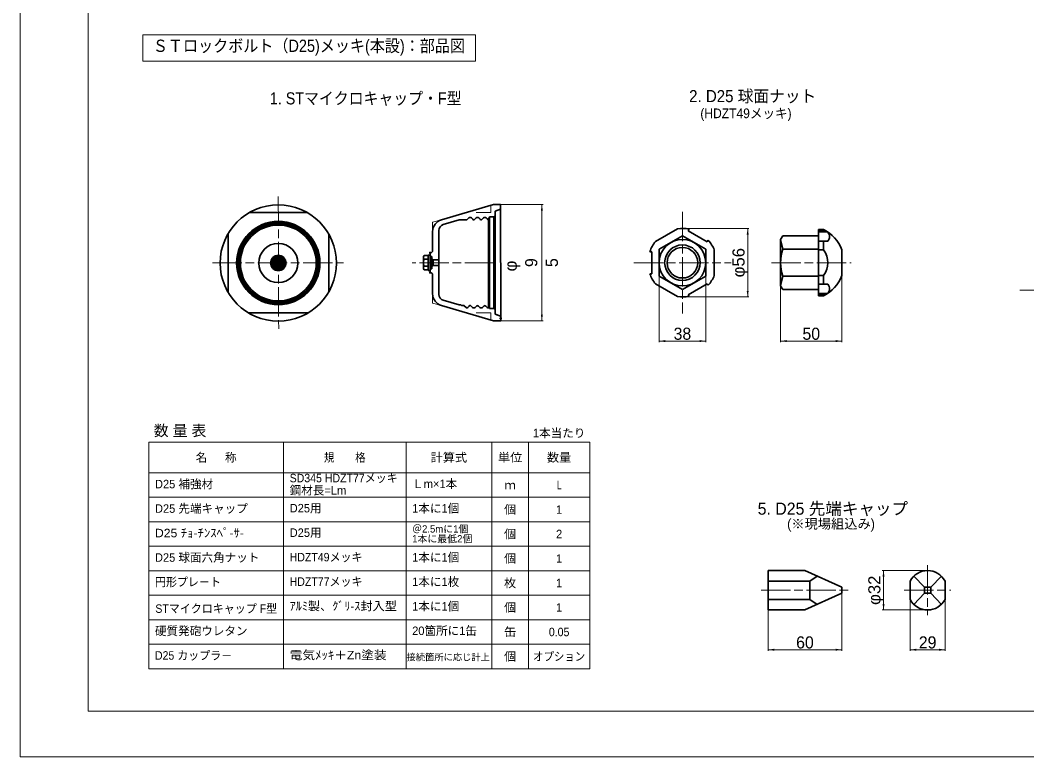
# Model space of a CAD drawing. Units: millimetres at full size, sheet at 1:2. Extents: x 2145 to 3827, y 960 to 2148.
# Drawn here: x 2145 to 2967, y 960 to 1562 of the extents above; entities that cross this region are included whole.
import ezdxf
from ezdxf.enums import TextEntityAlignment as Align

# ---------------------------------------------------------------- set-up
doc = ezdxf.new("R2010")
doc.units = ezdxf.units.MM
doc.header["$LTSCALE"] = 2
doc.header["$PDMODE"] = 32
doc.header["$PDSIZE"] = 1
for name, pattern in [('CHAIN', [18.5, 12, -1.5, 3.5, -1.5]), ('CHAIN_DOUBLE_DASH', [23.5, 12, -1.5, 3.5, -1.5, 3.5, -1.5]), ('DASHED_SPACED', [12, 6, -6])]:
    doc.linetypes.add(name, pattern=pattern)
for name, color, linetype, lineweight in [('1外形線', 7, 'Continuous', 35), ('3隠れ線', 2, 'DASHED_SPACED', 13), ('4中心線', 1, 'CHAIN', 15), ('5想像線', 6, 'CHAIN_DOUBLE_DASH', 13), ('6寸法線', 4, 'Continuous', 13), ('7 枠・タイトル', 7, 'Continuous', 13), ('8 数量表', 7, 'Continuous', 13), ('Defpoints_2', 7, 'Continuous', 13)]:
    doc.layers.add(name, color=color, linetype=linetype, lineweight=lineweight)
doc.styles.add('ＭＳ Ｐゴシック', font='')
doc.styles.get('ＭＳ Ｐゴシック').set_extended_font_data('MS PGothic')

# ---------------------------------------------------------------- blocks, each defined once
blk = doc.blocks.new('filled_arrow')
at = {"color": 0, "linetype": 'Continuous', "lineweight": -2}
blk.add_solid([(7.5, 1.25), (0, 0), (7.5, -1.25)], dxfattribs=at)

msp = doc.modelspace()

# ---------------------------------------------------------------- hatches: boundary and pattern name
at = {"layer": '1外形線'}
h = msp.add_hatch(dxfattribs=at)
h.set_pattern_fill('USER', color=256, style=0, pattern_type=2)
h.set_pattern_definition([(45, (2791.972, 1167.351), (-0.35355, 0.35355), [])])
h.paths.add_polyline_path([(2361.329, 1363.258), (2358.617, 1358.562, -0.26795), (2358.184, 1358.312), (2355.653, 1358.312), (2352.762, 1358.312, -0.26795), (2352.329, 1358.562), (2349.617, 1363.258, -0.27234), (2349.621, 1363.765), (2349.621, 1363.765), (2352.329, 1368.454, -0.26795), (2352.762, 1368.704), (2355.622, 1368.704), (2358.184, 1368.704, -0.26795), (2358.617, 1368.454), (2361.324, 1363.765), (2361.324, 1363.765, -0.27234)])

# ---------------------------------------------------------------- linework, layer by layer
for p, q in [((2531.249, 1411.265), (2488.708, 1398.852)), ((2537.035, 1411.265), (2531.249, 1411.265)), ((2537.035, 1407.44), (2532.435, 1405.765)), ((2532.435, 1405.765), (2532.435, 1402.265)), ((2537.035, 1407.44), (2537.035, 1411.265)), ((2537.035, 1407.44), (2537.042, 1320.089)), ((2379.013, 1404.765), (2331.933, 1404.765)), ((2503.199, 1398.765), (2490.111, 1394.939)), ((2509.035, 1398.765), (2503.199, 1398.765)), ((2509.852, 1399.178), (2510.972, 1400.314)), ((2514.228, 1399.188), (2513.117, 1400.314)), ((2515.861, 1399.188), (2516.981, 1400.323)), ((2520.237, 1399.197), (2519.126, 1400.323)), ((2521.87, 1399.197), (2522.991, 1400.333)), ((2526.247, 1399.206), (2525.135, 1400.333)), ((2528.035, 1401.015), (2527.035, 1400.015)), ((2527.035, 1400.015), (2527.035, 1398.784)), ((2527.035, 1327.515), (2527.035, 1398.784)), ((2528.035, 1401.265), (2531.435, 1401.265)), ((2528.035, 1401.015), (2528.035, 1401.265)), ((2528.035, 1401.015), (2528.035, 1326.515)), ((2532.435, 1402.265), (2531.435, 1401.265)), ((2531.447, 1326.265), (2531.435, 1401.265)), ((2532.435, 1402.265), (2532.441, 1325.26)), ((2481.514, 1389.208), (2481.514, 1373.765)), ((2486.514, 1390.14), (2486.514, 1363.765)), ((2663.429, 1381.083), (2681.429, 1391.475)), ((2690.135, 1389.913), (2690.892, 1391.225)), ((2705.723, 1380.913), (2690.135, 1389.913)), ((2796.647, 1390.763), (2796.647, 1336.763)), ((2796.647, 1390.763), (2800.647, 1390.763)), ((2796.647, 1390.308), (2801.547, 1390.308)), ((2800.647, 1390.308), (2800.647, 1390.763)), ((2314.636, 1339.246), (2314.636, 1387.77)), ((2396.636, 1339.806), (2396.636, 1387.211)), ((2666.429, 1374.732), (2685.429, 1385.702)), ((2685.429, 1385.702), (2704.429, 1374.732)), ((2705.723, 1380.913), (2706.48, 1382.225)), ((2767.344, 1385.702), (2765.647, 1382.763)), ((2765.647, 1382.763), (2765.647, 1344.763)), ((2765.647, 1382.763), (2767.344, 1374.732)), ((2767.344, 1385.702), (2796.647, 1385.702)), ((2796.647, 1389.047), (2803.716, 1389.047)), ((2796.647, 1381.308), (2804.191, 1381.308)), ((2800.647, 1374.155), (2800.647, 1381.308)), ((2660.429, 1372.763), (2658.915, 1372.763)), ((2660.429, 1372.763), (2660.429, 1354.763)), ((2666.429, 1374.732), (2666.429, 1352.793)), ((2704.429, 1374.732), (2704.429, 1352.793)), ((2711.429, 1374.155), (2711.429, 1353.37)), ((2767.344, 1374.732), (2796.647, 1374.732)), ((2796.647, 1374.155), (2800.647, 1374.155)), ((2815.647, 1374.331), (2815.647, 1353.194)), ((2352.329, 1368.454), (2349.617, 1363.758)), ((2349.617, 1363.758), (2352.329, 1368.454)), ((2358.184, 1368.704), (2352.762, 1368.704)), ((2361.329, 1363.758), (2358.617, 1368.454)), ((2473.914, 1368.095), (2473.914, 1359.435)), ((2477.914, 1369.539), (2474.714, 1369.539)), ((2477.914, 1366.652), (2474.714, 1366.652)), ((2477.914, 1357.515), (2477.914, 1370.015)), ((2477.914, 1370.015), (2479.514, 1370.015)), ((2477.914, 1369.539), (2477.914, 1357.992)), ((2479.514, 1355.765), (2479.514, 1371.765)), ((2479.514, 1370.015), (2479.514, 1357.515)), ((2480.914, 1368.765), (2479.514, 1368.765)), ((2486.514, 1366.152), (2479.514, 1366.152)), ((2480.914, 1368.765), (2480.914, 1363.765)), ((2482.027, 1366.152), (2480.914, 1367.266)), ((2482.027, 1366.152), (2482.027, 1363.766)), ((2349.617, 1363.258), (2352.329, 1358.562)), ((2352.762, 1358.312), (2358.184, 1358.312)), ((2358.617, 1358.562), (2361.329, 1363.258)), ((2477.914, 1360.879), (2474.714, 1360.879)), ((2477.914, 1357.992), (2474.714, 1357.992)), ((2479.514, 1357.515), (2477.914, 1357.515)), ((2486.514, 1361.379), (2479.514, 1361.378)), ((2480.914, 1358.765), (2479.514, 1358.765)), ((2480.914, 1358.765), (2480.914, 1363.765)), ((2482.027, 1361.379), (2480.914, 1360.265)), ((2482.027, 1361.379), (2482.027, 1363.765)), ((2486.514, 1337.894), (2486.514, 1363.765)), ((2481.514, 1338.322), (2481.514, 1353.765)), ((2660.429, 1354.763), (2658.915, 1354.763)), ((2666.429, 1352.793), (2685.429, 1341.823)), ((2685.429, 1341.823), (2704.429, 1352.793)), ((2765.647, 1344.763), (2767.344, 1352.793)), ((2767.344, 1352.793), (2796.647, 1352.793)), ((2796.647, 1353.37), (2800.647, 1353.37)), ((2800.647, 1346.217), (2800.647, 1353.37)), ((2681.429, 1336.05), (2663.429, 1346.442)), ((2690.135, 1337.612), (2705.723, 1346.612)), ((2705.723, 1346.612), (2706.48, 1345.301)), ((2767.344, 1341.823), (2765.647, 1344.763)), ((2767.344, 1341.823), (2796.647, 1341.823)), ((2796.647, 1346.217), (2804.191, 1346.217)), ((2503.199, 1329.269), (2490.111, 1333.095)), ((2690.135, 1337.612), (2690.892, 1336.301)), ((2796.647, 1338.478), (2803.716, 1338.478)), ((2796.647, 1337.217), (2801.547, 1337.217)), ((2796.647, 1336.763), (2800.647, 1336.763)), ((2800.647, 1336.763), (2800.647, 1337.217)), ((2531.326, 1316.243), (2488.708, 1328.724)), ((2504.458, 1329.269), (2503.199, 1329.269)), ((2505.035, 1328.765), (2504.458, 1329.269)), ((2507.035, 1328.765), (2505.035, 1328.765)), ((2507.071, 1328.765), (2509.035, 1326.775)), ((2511.219, 1328.352), (2510.108, 1327.226)), ((2512.852, 1328.352), (2513.972, 1327.217)), ((2517.228, 1328.343), (2516.117, 1327.217)), ((2518.861, 1328.343), (2519.981, 1327.207)), ((2523.237, 1328.334), (2522.126, 1327.207)), ((2524.87, 1328.334), (2525.991, 1327.198)), ((2527.035, 1327.515), (2527.035, 1326.747)), ((2528.035, 1326.515), (2527.035, 1327.515)), ((2528.035, 1326.265), (2528.035, 1326.515)), ((2528.035, 1326.265), (2531.435, 1326.265)), ((2532.435, 1325.265), (2531.435, 1326.265)), ((2532.441, 1325.272), (2531.441, 1326.272)), ((2532.441, 1321.772), (2532.441, 1325.272)), ((2379.892, 1322.765), (2331.054, 1322.765)), ((2537.042, 1316.272), (2531.255, 1316.272)), ((2537.014, 1316.243), (2531.326, 1316.243)), ((2537.035, 1320.091), (2532.435, 1321.765)), ((2537.042, 1320.098), (2532.441, 1321.772)), ((2537.042, 1320.098), (2537.042, 1316.272)), ((2755.484, 1112.288), (2785.484, 1112.288)), ((2755.484, 1112.288), (2755.484, 1080.088)), ((2785.484, 1112.288), (2815.484, 1098.688)), ((2755.484, 1103.681), (2789.484, 1103.681)), ((2789.484, 1103.681), (2795.484, 1107.755)), ((2789.484, 1103.681), (2789.484, 1088.695)), ((2871.396, 1103.681), (2871.396, 1088.695)), ((2874.447, 1107.755), (2883.146, 1098.688)), ((2888.146, 1098.688), (2896.845, 1107.755)), ((2899.896, 1103.681), (2899.896, 1088.695)), ((2815.484, 1093.688), (2785.484, 1080.088)), ((2815.484, 1098.688), (2815.484, 1093.688)), ((2883.146, 1093.688), (2874.447, 1084.621)), ((2883.146, 1098.688), (2883.146, 1093.688)), ((2888.146, 1098.688), (2883.146, 1098.688)), ((2888.146, 1093.688), (2883.146, 1093.688)), ((2888.146, 1098.688), (2888.146, 1093.688)), ((2888.146, 1093.688), (2896.845, 1084.621)), ((2755.484, 1088.695), (2789.484, 1088.695)), ((2789.484, 1088.695), (2795.484, 1084.621)), ((2755.484, 1080.088), (2785.484, 1080.088))]:
    msp.add_line(p, q, dxfattribs=at)
for centre, radius in [((2355.473, 1363.508), 47.5), ((2355.473, 1363.508), 33.986), ((2355.473, 1363.508), 33.557), ((2355.473, 1363.508), 33.237), ((2355.473, 1363.508), 33), ((2355.473, 1363.508), 32.687), ((2355.473, 1363.508), 32.03), ((2355.473, 1363.508), 30.973), ((2685.429, 1363.763), 19), ((2355.473, 1363.508), 16), ((2685.429, 1363.763), 14.5), ((2685.429, 1363.763), 12.5), ((2355.473, 1363.508), 6.25)]:
    msp.add_circle(centre, radius, dxfattribs=at)
for centre, radius, start, end in [((2491.514, 1389.254), 10, 106.29556, 180.00002), ((2509.035, 1399.756), 1, 270.00002, 324.72163), ((2512.045, 1399.265), 1.5, 44.3639, 135.63615), ((2515.045, 1399.765), 1, 215.27842, 324.72163), ((2518.054, 1399.275), 1.5, 44.3639, 135.63615), ((2521.054, 1399.775), 1, 215.27842, 324.72163), ((2524.063, 1399.284), 1.5, 44.3639, 135.63615), ((2527.063, 1399.784), 1, 215.27842, 268.422), ((2491.514, 1390.14), 5, 106.29556, 180.00002), ((2685.429, 1363.763), 28, 78.74934, 98.21321), ((2787.57, 1363.763), 30, 20.62761, 64.15807), ((2685.429, 1363.763), 28, 141.78679, 161.25066), ((2685.429, 1363.763), 28, 21.78679, 41.25066), ((2800.146, 1384.944), 5.439, 318.04281, 48.97274), ((2479.514, 1373.765), 2, 270.00002, 0.00002), ((2801.873, 1363.763), 36.23, 162.37535, 197.62465), ((2787.003, 1363.763), 17.151, 322.70509, 37.29491), ((2352.762, 1368.204), 0.5, 90, 150), ((2358.184, 1368.204), 0.5, 30, 90), ((2475.616, 1368.095), 1.702, 122.00463, 237.99542), ((2479.522, 1363.765), 5.608, 149.02091, 210.97913), ((2350.05, 1363.508), 0.5, 150, 210), ((2352.762, 1358.812), 0.5, 210, 270), ((2358.184, 1358.812), 0.5, 270, 330), ((2360.896, 1363.508), 0.5, 330, 30), ((2475.616, 1359.435), 1.702, 122.00463, 237.99542), ((2479.514, 1353.765), 2, 0.00002, 90.00002), ((2685.429, 1363.763), 28, 198.74934, 218.21321), ((2685.429, 1363.763), 28, 318.74934, 338.21321), ((2787.57, 1363.763), 30, 295.84193, 339.37239), ((2800.146, 1342.581), 5.439, 311.02726, 41.95719), ((2491.514, 1338.322), 10, 180.00002, 253.70448), ((2491.514, 1337.894), 5, 180.00002, 253.70448), ((2685.429, 1363.763), 28, 261.78679, 281.25066), ((2509.035, 1328.275), 1.5, 270.00002, 315.63615), ((2512.035, 1327.775), 1, 35.27842, 144.72163), ((2515.045, 1328.265), 1.5, 224.3639, 315.63615), ((2518.045, 1327.765), 1, 35.27842, 144.72163), ((2521.054, 1328.256), 1.5, 224.3639, 315.63615), ((2524.054, 1327.756), 1, 35.27842, 144.72163), ((2527.063, 1328.247), 1.5, 224.3639, 268.94808), ((2885.646, 1096.188), 16.1, 27.73701, 152.26299), ((2885.646, 1096.188), 16.1, 207.73701, 332.26299)]:
    msp.add_arc(centre, radius, start, end, dxfattribs=at)
for p in [(2479.514, 1371.765), (2479.514, 1355.765), (2537.014, 1318.243)]:
    msp.add_point(p, dxfattribs=at)
at = {"layer": '3隠れ線'}
for p, q in [((2529.035, 1404.742), (2529.035, 1410.618)), ((2529.035, 1404.742), (2508.893, 1404.742)), ((2529.035, 1322.765), (2509.054, 1322.765)), ((2529.035, 1322.765), (2529.035, 1316.912)), ((2529.041, 1322.795), (2529.042, 1316.918))]:
    msp.add_line(p, q, dxfattribs=at)
at = {"layer": '4中心線'}
for p, q in [((2355.473, 1417.861), (2355.8, 1309.817)), ((2685.429, 1405.263), (2685.429, 1322.263)), ((2301.743, 1363.765), (2408.652, 1363.765)), ((2531.847, 1363.765), (2464.703, 1363.765)), ((2645.728, 1363.763), (2725.13, 1363.763)), ((2758.087, 1363.763), (2823.275, 1363.763)), ((2960.866, 1341.212), (3143.929, 1341.212)), ((2885.646, 1116.63), (2885.646, 1075.746)), ((2749.703, 1096.188), (2822.074, 1096.188)), ((2866.566, 1096.188), (2904.725, 1096.188))]:
    msp.add_line(p, q, dxfattribs=at)
at = {"layer": '5想像線'}
for p, q in [((2481.514, 1396.749), (2488.708, 1398.852)), ((2481.514, 1389.208), (2481.514, 1396.749)), ((2481.514, 1338.322), (2481.514, 1330.827)), ((2481.514, 1330.827), (2488.708, 1328.724))]:
    msp.add_line(p, q, dxfattribs=at)
at = {"layer": '6寸法線'}
for p, q in [((2531.311, 1411.288), (2571.696, 1411.288)), ((2570.696, 1411.288), (2570.696, 1316.288)), ((2685.492, 1391.763), (2739.735, 1391.763)), ((2738.735, 1391.763), (2738.735, 1335.763)), ((2666.429, 1352.73), (2666.429, 1298.735)), ((2704.429, 1352.73), (2704.429, 1298.735)), ((2815.647, 1353.131), (2815.647, 1298.735)), ((2765.647, 1344.7), (2765.647, 1298.735)), ((2685.492, 1335.763), (2739.735, 1335.763)), ((2531.311, 1316.288), (2571.696, 1316.288)), ((2666.429, 1299.735), (2704.429, 1299.735)), ((2765.647, 1299.735), (2815.647, 1299.735)), ((2885.583, 1112.288), (2848.645, 1112.288)), ((2849.645, 1112.288), (2849.645, 1080.088)), ((2815.484, 1093.626), (2815.484, 1046.606)), ((2871.396, 1088.632), (2871.396, 1046.606)), ((2899.896, 1088.632), (2899.896, 1046.606)), ((2755.484, 1080.176), (2755.484, 1046.606)), ((2885.583, 1080.088), (2848.645, 1080.088)), ((2755.484, 1047.606), (2815.484, 1047.606)), ((2871.396, 1047.606), (2899.896, 1047.606))]:
    msp.add_line(p, q, dxfattribs=at)
at = {"layer": '7 枠・タイトル'}
for p, q in [((2200.351, 997.324), (2200.351, 2110.876)), ((2244.904, 1550.016), (2516.365, 1550.016)), ((2244.904, 1550.016), (2244.904, 1528.444)), ((2516.365, 1550.016), (2516.365, 1528.444)), ((2244.904, 1528.444), (2516.365, 1528.444)), ((3771.047, 997.324), (2200.351, 997.324))]:
    msp.add_line(p, q, dxfattribs=at)
at = {"layer": '8 数量表'}
for p, q in [((2249.769, 1217.127), (2249.769, 1032.127)), ((2249.769, 1217.127), (2609.769, 1217.127)), ((2359.769, 1217.127), (2359.769, 1032.127)), ((2459.769, 1217.127), (2459.769, 1032.127)), ((2529.769, 1217.127), (2529.769, 1032.127)), ((2559.769, 1217.127), (2559.769, 1032.127)), ((2609.769, 1217.127), (2609.769, 1032.127)), ((2249.769, 1192.127), (2609.769, 1192.127)), ((2249.769, 1172.127), (2609.769, 1172.127)), ((2249.769, 1152.127), (2609.769, 1152.127)), ((2249.769, 1132.127), (2609.769, 1132.127)), ((2249.769, 1112.127), (2609.769, 1112.127)), ((2249.769, 1092.127), (2609.769, 1092.127)), ((2249.769, 1072.127), (2609.769, 1072.127)), ((2249.769, 1072.127), (2609.769, 1072.127)), ((2249.769, 1052.127), (2609.769, 1052.127)), ((2249.769, 1052.127), (2609.769, 1052.127)), ((2249.769, 1032.127), (2609.769, 1032.127))]:
    msp.add_line(p, q, dxfattribs=at)
at = {"layer": 'Defpoints_2'}
msp.add_lwpolyline([(2144.699, 960.1), (3826.699, 960.1), (3826.699, 2148.1), (2144.699, 2148.1)], close=True, dxfattribs=at)

# ---------------------------------------------------------------- block references
at = {"layer": '6寸法線', "xscale": 0.667, "yscale": 0.667}
for p, rotation in [((2570.696, 1411.288), 270), ((2738.735, 1391.763), 270), ((2738.735, 1335.763), 90), ((2570.696, 1316.288), 90), ((2704.429, 1299.735), 180), ((2815.647, 1299.735), 180), ((2849.645, 1112.288), 270), ((2849.645, 1080.088), 90), ((2815.484, 1047.606), 180), ((2899.896, 1047.606), 180)]:
    msp.add_blockref('filled_arrow', p, dxfattribs=dict(at, rotation=rotation))
for p in [(2666.429, 1299.735), (2765.647, 1299.735), (2755.484, 1047.606), (2871.396, 1047.606)]:
    msp.add_blockref('filled_arrow', p, dxfattribs=at)

# ---------------------------------------------------------------- texts
at = {"layer": '6寸法線', "style": 'ＭＳ Ｐゴシック', "width": 1.05}
for s, p in [('φ56', (2731.229, 1363.763)), ('φ32', (2842.139, 1096.188))]:
    msp.add_text(s, height=9.897, rotation=90, dxfattribs=at).set_placement(p, align=Align.MIDDLE_CENTER)
msp.add_text('φ', height=9.897, rotation=90, dxfattribs=at).set_placement((2553.141, 1356.613), align=Align.BOTTOM_LEFT)
at = {"layer": '6寸法線', "style": 'ＭＳ Ｐゴシック'}
for s, p in [('9', (2569.941, 1360.201)), ('5', (2586.741, 1360.201))]:
    msp.add_text(s, height=9.897, rotation=90, dxfattribs=at).set_placement(p, align=Align.BOTTOM_LEFT)
for s, p in [('38', (2685.429, 1305.735)), ('50', (2790.647, 1305.735)), ('60', (2785.484, 1053.606)), ('29', (2885.646, 1053.606))]:
    msp.add_text(s, height=9.897, dxfattribs=at).set_placement(p, align=Align.MIDDLE_CENTER)
at = {"layer": '7 枠・タイトル', "style": 'ＭＳ Ｐゴシック'}
for s, height, width, p in [('ＳＴロックボルト（D25)メッキ(本設)：部品図', 10.02, 0.9, (2253.088, 1532.925)), ('1. STマイクロキャップ・F型', 9.897, 0.9, (2348.635, 1490.08)), ('2. D25 球面ナット', 9.897, 0.95, (2690.91, 1491.92)), ('(HDZT49メッキ)', 7.918, 0.95, (2700.071, 1479.438))]:
    msp.add_text(s, height=height, dxfattribs=dict(at, width=width)).set_placement(p, align=Align.BOTTOM_LEFT)
for s, height, p in [('5. D25 先端キャップ', 9.897, (2746.877, 1154.941)), ('(※現場組込み)', 7.918, (2770.923, 1144.157))]:
    msp.add_text(s, height=height, dxfattribs=at).set_placement(p, align=Align.BOTTOM_LEFT)
at = {"layer": '8 数量表', "style": 'ＭＳ Ｐゴシック'}
for s, height, p in [('数 量 表', 8.908, (2253.842, 1219.495)), ('D25 補強材', 6.928, (2254.769, 1177.386)), ('Ｌm×1本', 6.928, (2464.769, 1177.547)), ('鋼材長=Lm', 6.928, (2364.769, 1172.298)), ('D25 先端キャップ', 6.928, (2254.769, 1157.386)), ('1本に1個', 6.928, (2464.769, 1157.547)), ('D25用', 6.928, (2364.769, 1157.707)), ('D25用', 6.928, (2364.769, 1137.707)), ('＠2.5mに1個', 5.938, (2464.769, 1141.552)), ('1本に最低2個', 5.938, (2464.769, 1133.488)), ('D25 球面六角ナット', 6.928, (2254.769, 1117.386)), ('1本に1個', 6.928, (2464.769, 1117.547)), ('1本に1枚', 6.928, (2464.769, 1097.547)), ('1本に1個', 6.928, (2464.769, 1077.547)), ('硬質発砲ウレタン', 6.928, (2254.769, 1057.386)), ('20箇所に1缶', 6.928, (2464.769, 1057.547)), ('接続箇所に応じ計上', 5.404, (2460.167, 1037.232))]:
    msp.add_text(s, height=height, dxfattribs=at).set_placement(p, align=Align.BOTTOM_LEFT)
for s, p in [('1本当たり', (2584.769, 1224.627)), ('名\u3000  称', (2304.769, 1204.627)), ('ｍ', (2544.769, 1182.127)), ('1', (2584.769, 1162.127)), ('2', (2584.769, 1142.127)), ('1', (2584.769, 1122.127)), ('1', (2584.769, 1102.127)), ('1', (2584.769, 1082.127))]:
    msp.add_text(s, height=6.928, dxfattribs=at).set_placement(p, align=Align.MIDDLE_CENTER)
for s, width, p in [('規\u3000\u3000格', 0.9, (2409.769, 1204.627)), ('計算式', 1.05, (2494.769, 1204.627)), ('単位', 1.05, (2544.769, 1204.627)), ('数量', 1.05, (2584.769, 1204.627)), ('Ｌ', 0.65, (2584.769, 1182.127)), ('個', 1.05, (2544.769, 1162.127)), ('個', 1.05, (2544.769, 1142.127)), ('個', 1.05, (2544.769, 1122.127)), ('枚', 1.05, (2544.769, 1102.127)), ('個', 1.05, (2544.769, 1082.127)), ('缶', 1.05, (2544.769, 1062.127)), ('0.05', 0.95, (2584.769, 1062.127)), ('個', 1.05, (2544.769, 1042.127)), ('オプション', 0.9, (2584.769, 1042.127))]:
    msp.add_text(s, height=6.928, dxfattribs=dict(at, width=width)).set_placement(p, align=Align.MIDDLE_CENTER)
for s, width, p in [('SD345 HDZT77メッキ', 0.95, (2364.769, 1182.298)), ('D25 ﾁｮ-ﾁﾝｽﾍﾟ-ｻ-', 1.1, (2254.769, 1137.386)), ('HDZT49メッキ', 0.95, (2364.769, 1117.707)), ('円形プレ－ト', 0.95, (2254.769, 1097.386)), ('HDZT77メッキ', 0.95, (2364.769, 1097.707)), ('STマイクロキャップ F型', 0.95, (2255.072, 1075.651)), ('ｱﾙﾐ製、ｸﾞﾘ-ｽ封入型', 1.05, (2364.769, 1077.707)), ('D25 カップラ－', 0.95, (2254.769, 1037.386)), ('電気ﾒｯｷ＋Zn塗装', 1.1, (2364.769, 1037.707))]:
    msp.add_text(s, height=6.928, dxfattribs=dict(at, width=width)).set_placement(p, align=Align.BOTTOM_LEFT)

doc.saveas('drawing.dxf')
